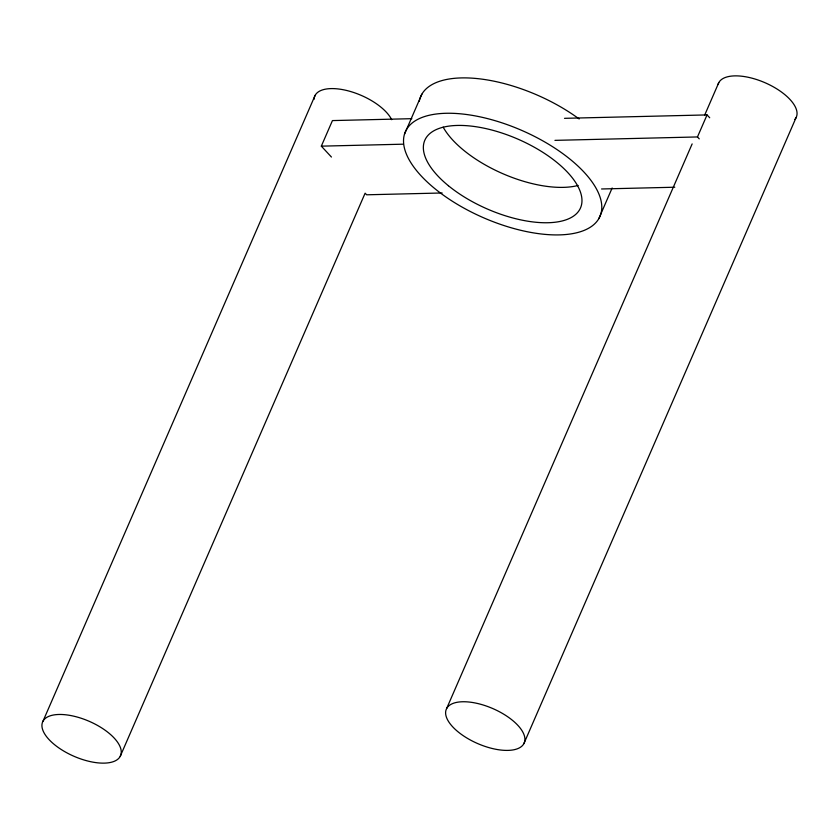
<?xml version="1.0" encoding="UTF-8"?>
<svg xmlns="http://www.w3.org/2000/svg" width="839" height="839" viewBox="0 0 839 839"><rect width="100%" height="100%" fill="white"/><g stroke="black" fill="none" stroke-linecap="round" stroke-linejoin="round"><path stroke-width="1.26" d="M42.978 721.246L315.118 95.373M331.436 157.04L321.327 146.154L332.443 120.585L411.855 118.677M120.218 756.359A42.443 19.066 23.5 0 0 70.109 715.426A42.443 19.066 23.5 0 0 54.472 744.623A42.443 19.066 23.5 0 0 120.218 756.359L365.122 193.19L366.643 194.795L442.153 192.98M404.503 134.114L421.87 94.178M598.826 218.633A106.102 47.676 23.5 0 0 475.44 115.929A106.102 47.676 23.5 0 0 433.711 187.705A106.102 47.676 23.5 0 0 598.826 218.633L612.155 187.978M446.642 708.525L692.144 143.909M704.687 115.079L718.782 82.642M554.936 140.365L697.471 136.946L707.046 114.912L709.71 117.775M523.882 743.627A42.443 19.066 23.5 0 0 473.773 702.704A42.443 19.066 23.5 0 0 458.136 731.891A42.443 19.066 23.5 0 0 523.882 743.627L796.022 117.754M564.511 118.33L707.046 114.912M321.327 146.154L403.349 144.182M601.563 188.974L674.787 187.223M697.471 136.946L699.244 138.855M578.123 185.45A84.886 38.143 23.5 0 1 443.16 127.14M419.28 101.204A106.102 47.676 23.5 0 1 478.608 78.73A106.102 47.676 23.5 0 1 579.162 118.981M314.09 99.264A42.443 19.066 23.5 0 1 348.321 90.895A42.443 19.066 23.5 0 1 391.698 119.704M718.058 84.498A42.443 19.066 23.5 0 1 766.427 83.344A42.443 19.066 23.5 0 1 794.858 119.411M448.414 185.734A84.886 38.143 23.5 0 0 579.896 209.194A84.886 38.143 23.5 0 0 479.677 127.339A84.886 38.143 23.5 0 0 448.414 185.734"/></g></svg>
